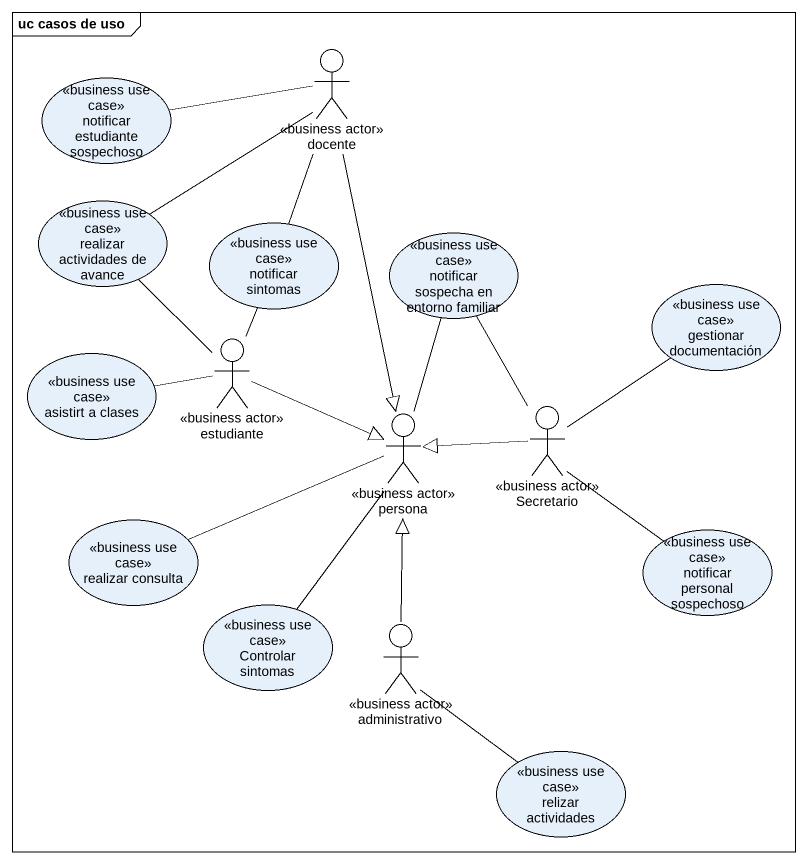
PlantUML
@startuml
mainframe uc casos de uso
actor docente <<business actor>>
usecase "notificar estudiante sospechoso" as notificar_estudiante <<business use case>>
usecase "realizar actividades de avance" as realizar_actividades_de <<business use case>>
usecase "notificar sintomas" as notificar_sintomas <<business use case>>
usecase "notificar sospecha en entorno familiar" as notificar_sospecha_en <<business use case>>
usecase "gestionar documentación" as gestionar_documentación <<business use case>>
usecase "asistirt a clases" as asistirt_a_clases <<business use case>>
actor estudiante <<business actor>>
actor persona <<business actor>>
actor Secretario <<business actor>>
usecase "realizar consulta" as realizar_consulta <<business use case>>
usecase "notificar personal sospechoso" as notificar_personal <<business use case>>
usecase "Controlar sintomas" as Controlar_sintomas <<business use case>>
actor administrativo <<business actor>>
usecase "relizar actividades" as relizar_actividades <<business use case>>
docente -left- notificar_estudiante
docente -- realizar_actividades_de
docente --|> persona
notificar_sintomas -up- docente
gestionar_documentación -- Secretario
asistirt_a_clases -right- estudiante
estudiante -up- realizar_actividades_de
estudiante -up- notificar_sintomas
estudiante -right-|> persona
persona -up- notificar_sospecha_en
persona -left- realizar_consulta
persona -- Controlar_sintomas
Secretario -up- notificar_sospecha_en
Secretario -left-|> persona
notificar_personal -up- Secretario
administrativo -up-|> persona
relizar_actividades -up- administrativo
@enduml
